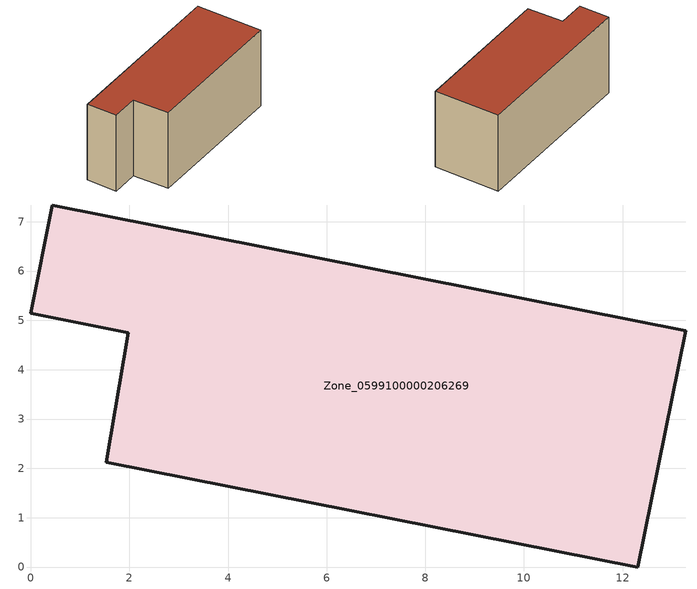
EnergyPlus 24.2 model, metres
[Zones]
Zone_0599100000206269
 floor ground (C_G): 0.44,7.34 13.28,4.79 12.31,0 1.53,2.12 1.98,4.75 0,5.14 z0
 wall outside (C_F): 13.28,4.79 0.44,7.34 0,5.14 1.98,4.75 1.53,2.12 12.31,0 13.28,4.79 z0:6.02
 roof outside (C_R): 12.31,0 13.28,4.79 0.44,7.34 0,5.14 1.98,4.75 1.53,2.12 z6.02
[BUILDING]
Pand.0599100000206269: North Axis=0; Terrain=City; Loads Convergence Tolerance Value=0.04; Temperature Convergence Tolerance Value=0.4; Solar Distribution=FullExterior; Maximum Number of Warmup Days=25; Minimum Number of Warmup Days=1
[Site:Location]
Rotterdam.The.Hague.AP_ZH_NLD Design_Conditions: Latitude=51.96; Longitude=4.45; Time Zone=1; Elevation=-4.5
[SITE:GROUNDTEMPERATURE:BUILDINGSURFACE]
18, 18, 18, 18, 18, 18, 18, 18, 18, 18, 18, 18
[MATERIAL] Thermal Absorptance=0.9; Solar Absorptance=0.7; Visible Absorptance=0.7
Name | Roughness | Thickness | Conductivity | Density | Specific Heat
G.TI.1946 | MediumSmooth | 0.15 | 1 | 540 | 1210
F.TI.1946 | Rough | 0.3 | 0.857143 | 1920 | 840
R.TI.1946 | MediumRough | 0.2 | 0.1 | 1500 | 1000
[CONSTRUCTION]
C_G: G.TI.1946
C_F: F.TI.1946
C_R: R.TI.1946
[ZONE]
Zone_0599100000206269: Type=1; Multiplier=1; Ceiling Height=Autocalculate; Volume=Autocalculate; Floor Area=autocalculate; Part of Total Floor Area=Yes
[ZONEINFILTRATION:DESIGNFLOWRATE]
Infil_Zone_0599100000206269: Zone or ZoneList or Space or SpaceList=Zone_0599100000206269; Schedule=AlwaysOn; Design Flow Rate Calculation Method=Flow/Area; Flow Rate per Floor Area=0.003; Constant Term Coefficient=1; Temperature Term Coefficient=0; Velocity Term Coefficient=0; Velocity Squared Term Coefficient=0
[HVACTEMPLATE:ZONE:IDEALLOADSAIRSYSTEM]
Zone_0599100000206269: Maximum Heating Supply Air Temperature=50; Minimum Cooling Supply Air Temperature=13; Maximum Heating Supply Air Humidity Ratio=0.0156; Minimum Cooling Supply Air Humidity Ratio=0.0077; Heating Limit=NoLimit; Cooling Limit=NoLimit; Dehumidification Control Type=ConstantSensibleHeatRatio; Cooling Sensible Heat Ratio=0.7; Dehumidification Setpoint=60; Humidification Control Type=None; Humidification Setpoint=30; Outdoor Air Method=None; Outdoor Air Flow Rate per Person=0.00944; Outdoor Air Flow Rate per Zone Floor Area=0; Outdoor Air Flow Rate per Zone=0; Demand Controlled Ventilation Type=None; Outdoor Air Economizer Type=NoEconomizer; Heat Recovery Type=None; Sensible Heat Recovery Effectiveness=0.7; Latent Heat Recovery Effectiveness=0.65
[ZONECONTROL:THERMOSTAT]
ThermostatControl_Zone_0599100000206269: Zone or ZoneList=Zone_0599100000206269; Control Type Schedule=DualSetpointControlType; Control 1=Thermostat_Zone_0599100000206269; Temperature Difference Between Cutout And Setpoint=0
[THERMOSTATSETPOINT:DUALSETPOINT]
Thermostat_Zone_0599100000206269: Heating Setpoint Temperature Schedule=HeatingSetpoint_Zone_0599100000206269; Cooling Setpoint Temperature Schedule=CoolingSetpoint_Zone_0599100000206269
[SCHEDULE:COMPACT]
HeatingSetpoint_Zone_0599100000206269: Through: 12/31, For: AllDays, Until: 24:00, 21
CoolingSetpoint_Zone_0599100000206269: Through: 12/31, For: AllDays, Until: 24:00, 24
DualSetpointControlType: Through: 12/31, For: AllDays, Until: 24:00, 4
AlwaysOn: Through: 12/31, For: AllDays, Until: 24:00, 1
